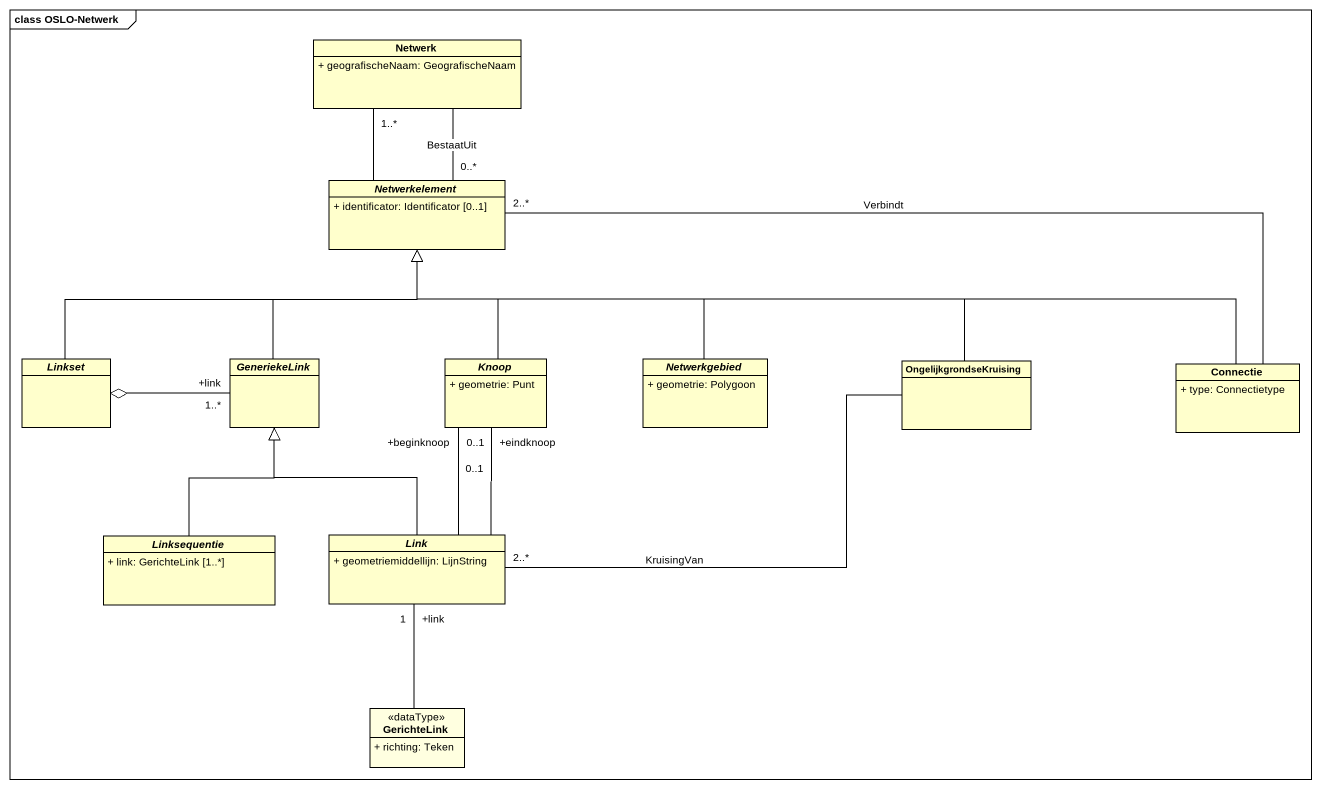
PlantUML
@startuml
mainframe class OSLO-Netwerk
hide circle
hide empty members
skinparam classAttributeIconSize 0
class Netwerk {
  + geografischeNaam: GeografischeNaam
}
abstract class Netwerkelement {
  + identificator: Identificator [0..1]
}
abstract class Linkset
abstract class GeneriekeLink
abstract class Knoop {
  + geometrie: Punt
}
abstract class Netwerkgebied {
  + geometrie: Polygoon
}
class OngelijkgrondseKruising
class Connectie {
  + type: Connectietype
}
abstract class Linksequentie {
  + link: GerichteLink [1..*]
}
abstract class Link {
  + geometriemiddellijn: LijnString
}
class GerichteLink <<dataType>> #FFFFE0 {
  + richting: Teken
}
Netwerk -- "0..*" Netwerkelement : BestaatUit
Netwerk "1..*" -- Netwerkelement
Linkset -right-|> Netwerkelement
GeneriekeLink -up-|> Netwerkelement
GeneriekeLink "+link\n1..*" -left-o Linkset
Knoop -up-|> Netwerkelement
Netwerkgebied -up-|> Netwerkelement
OngelijkgrondseKruising -left-|> Netwerkelement
OngelijkgrondseKruising -left- "2..*" Link : KruisingVan
Connectie -left-|> Netwerkelement
Connectie -left- "2..*" Netwerkelement : Verbindt
Linksequentie -up-|> GeneriekeLink
Link -up-|> GeneriekeLink
Link -up- "+beginknoop\n0..1" Knoop
Link -up- "+eindknoop\n0..1" Knoop
GerichteLink -up- "+link\n1" Link
@enduml
